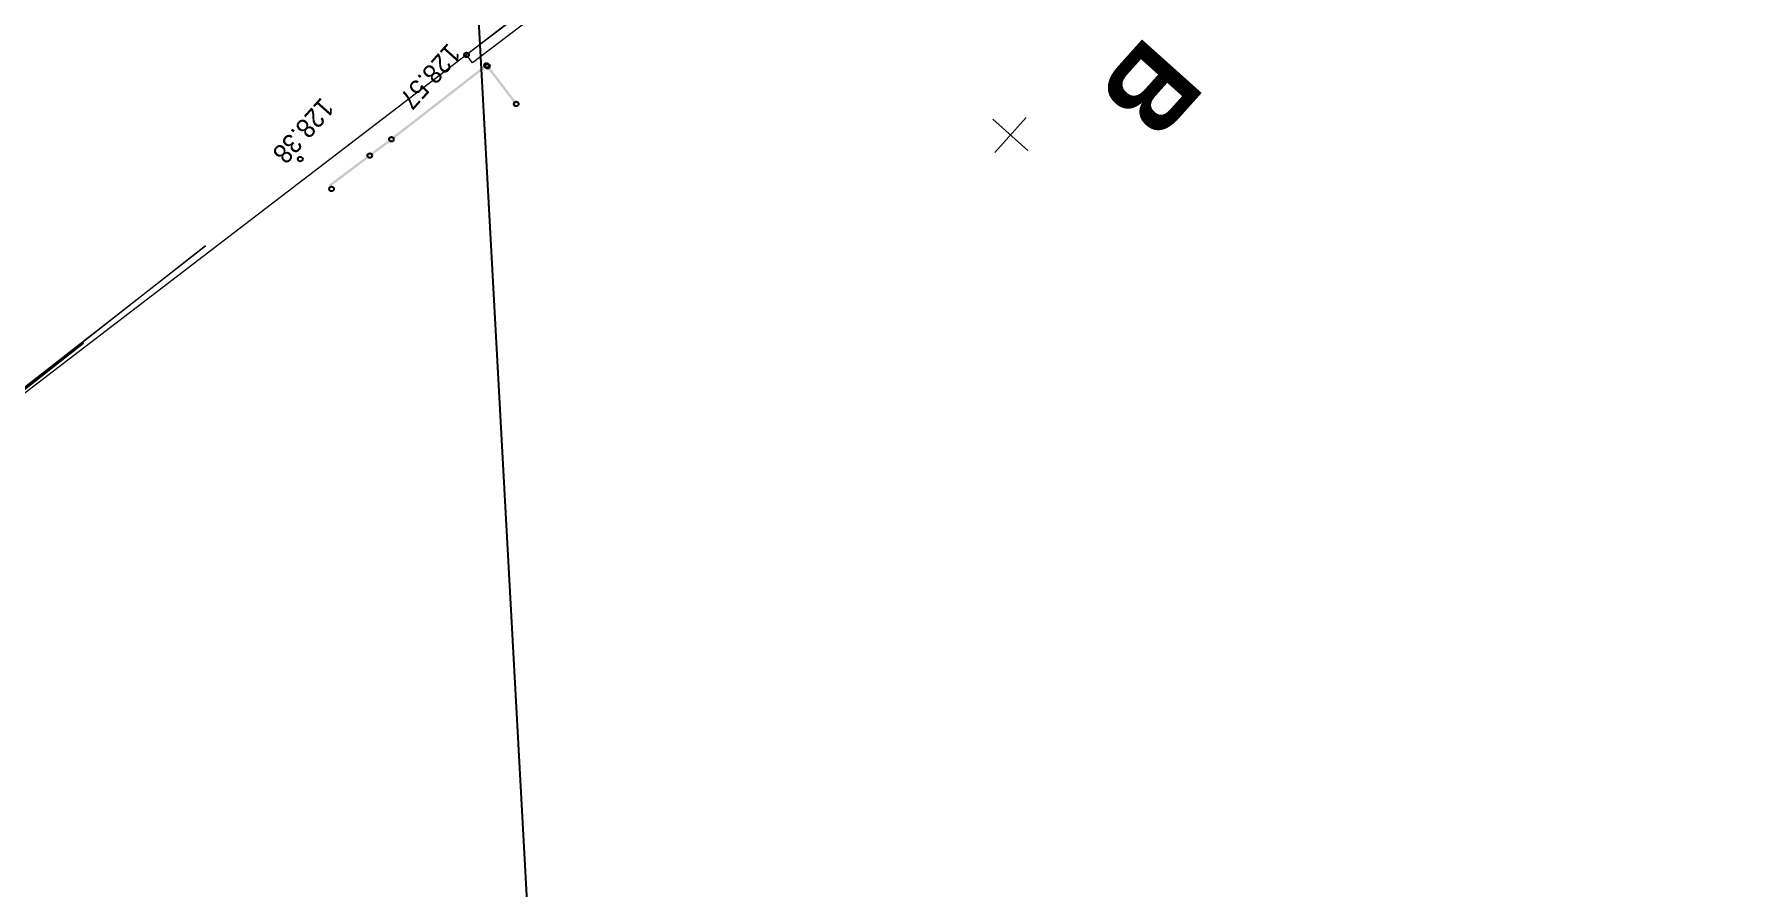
# Model space of a CAD drawing. Header units: metres. Extents: x -2858 to 512, y -1995 to 1252.
# Drawn here: x -440.7 to -404.06, y -213.51 to -195.35 of the extents above; entities that cross this region are included whole.
import ezdxf
from ezdxf.enums import TextEntityAlignment as Align

# ---------------------------------------------------------------- set-up
doc = ezdxf.new("R2010")
doc.units = ezdxf.units.M
doc.header["$PDMODE"] = 33
doc.header["$PDSIZE"] = 0.1
for name, color, linetype in [('1002 RES HTA TXT', 1, 'Continuous'), ('Calque commun', 7, 'Continuous'), ('Calque11', 7, 'Continuous'), ('Calque14', 7, 'Continuous'), ('Calque15', 7, 'Continuous'), ('Calque17', 7, 'Continuous'), ('Calque27', 7, 'Continuous'), ('Calque3', 7, 'Continuous')]:
    doc.layers.add(name, color=color, linetype=linetype)
doc.styles.add('Arial12', font='arial.ttf', dxfattribs={"width": 0.9, "height": 0.41584})
doc.styles.add('Century Gothic4', font='GOTHICB.TTF', dxfattribs={"height": 1.706266})

# ---------------------------------------------------------------- blocks, each defined once
blk = doc.blocks.new('PointTopo_SPE')
at = {"layer": 'Calque commun', "color": 1, "linetype": 'ByBlock', "lineweight": -2}
blk.add_point((0, 0), dxfattribs=at)
blk = doc.blocks.new('geometrebondepartleger')
at = {"layer": 'Calque11', "color": 7, "linetype": 'Continuous', "lineweight": 9}
blk.add_polyline3d([(109.303, 154.801, 79), (116.543, 153.491, 79), (137.209, 149.805, 79), (145.314, 148.376, 79), (151.456, 147.233, 79), (157.568, 146.073, 79), (174.591, 142.849, 79), (158.195, 145.801, 79), (170.264, 143.668, 79), (176.772, 142.544, 79), (161.47, 145.252, 79), (170.264, 143.668, 79)], dxfattribs=at)
at = {"layer": 'Calque17', "color": 1, "linetype": 'Continuous', "lineweight": 9}
blk.add_line((151.496, 147.439, 79), (151.456, 147.233, 79), dxfattribs=at)
for points in [[(140.502, 149.238, 79), (148.443, 147.816, 79), (151.456, 147.233, 79)], [(140.535, 149.445, 79), (148.481, 148.022, 79), (151.496, 147.439, 79)]]:
    blk.add_polyline3d(points, dxfattribs=at)
at = {"layer": 'Calque27', "color": 1, "linetype": 'Continuous', "lineweight": 9}
for p, q in [((145, 156.5, 79), (145, 157.5, 79)), ((144.5, 157, 79), (145.5, 157, 79))]:
    blk.add_line(p, q, dxfattribs=at)
at = {"layer": 'Calque3', "color": 18, "linetype": 'Continuous', "lineweight": 9, "true_color": 0x000000}
for points in [[(151.553, 148.714, 79), (151.358, 147.697, 79), (151.504, 148.723, 79), (151.309, 147.706, 79)], [(151.338, 147.726, 79), (153.864, 147.264, 79), (151.329, 147.677, 79), (153.855, 147.215, 79)], [(153.864, 147.264, 79), (155.489, 146.941, 79), (153.855, 147.215, 79), (155.479, 146.892, 79)]]:
    blk.add_trace(points, dxfattribs=at)
at = {"layer": 'Calque14', "color": 0, "linetype": 'ByBlock', "lineweight": -2}
for p in [(151.528, 148.719, 79), (151.337, 147.701, 79), (151.338, 147.725, 79), (151.456, 147.233, 207.569), (153.859, 147.239, 79), (154.427, 147.127, 79), (155.498, 146.995, 79), (155.471, 146.076, 207.377)]:
    blk.add_blockref('PointTopo_SPE', p, dxfattribs=at)
at = {"layer": 'Calque15', "color": 1, "linetype": 'ByBlock', "lineweight": -2, "style": 'Arial12', "width": 0.9}
for s, p in [('128.57', (151.516, 147.173, 207.569)), ('128.38', (154.178, 145.934, 207.377))]:
    blk.add_text(s, height=0.4158, dxfattribs=at).set_placement(p, align=Align.TOP_LEFT)

msp = doc.modelspace()

# ---------------------------------------------------------------- linework, layer by layer
at = {"layer": '1002 RES HTA TXT', "color": 3, "flags": 128}
msp.add_lwpolyline([(-425.831, -293.554), (-444.94, 54.941)], dxfattribs=at)

# ---------------------------------------------------------------- block references
at = {"layer": 'Calque commun', "color": 0, "linetype": 'ByBlock', "lineweight": -2, "rotation": 228.1617603435354}
msp.add_blockref('geometrebondepartleger', (-440.162, 15.263), dxfattribs=at)

# ---------------------------------------------------------------- texts
at = {"layer": 'Calque commun', "color": 5, "linetype": 'ByBlock', "lineweight": -2, "extrusion": (0.011866, 0.012797, 0.999848), "style": 'Century Gothic4', "width": 1}
msp.add_text('B', height=1.706, rotation=228.1574, dxfattribs=at).set_placement((-417.336, -194.898, -9.329), align=Align.BOTTOM_LEFT)

doc.saveas('drawing.dxf')
